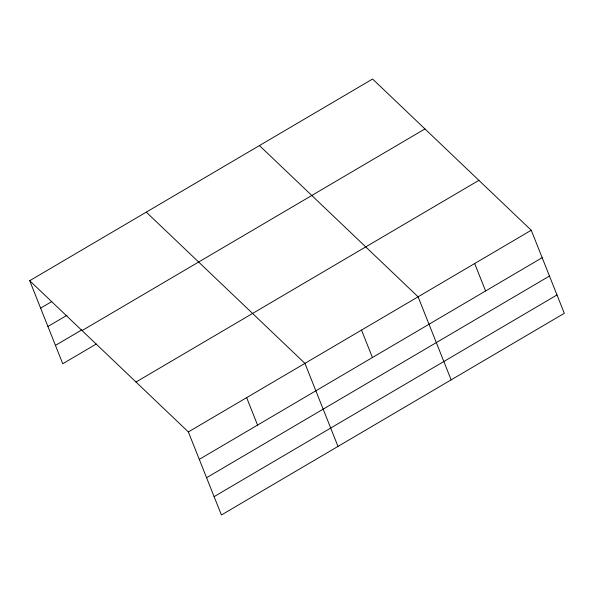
<?xml version="1.0" encoding="UTF-8"?>
<svg xmlns="http://www.w3.org/2000/svg" width="594" height="594" viewBox="0 0 594 594"><rect width="100%" height="100%" fill="white"/><g stroke="black" fill="none" stroke-linecap="round" stroke-linejoin="round"><path stroke-width="0.89" d="M29.7 280.695L372.594 79.017L531.251 230.257L564.3 313.305L221.406 514.983L188.357 431.935L29.7 280.695L62.749 363.743L96.287 344.015M40.622 308.13L51.797 301.559M47.921 326.485L67.085 315.214M55.45 345.389L81.801 329.893M82.054 330.598L424.948 128.928M135.996 382.024L478.89 180.346M188.357 431.935L531.251 230.257M199.272 459.37L542.166 257.699M206.578 477.725L549.472 276.047M214.1 496.636L556.994 294.958M259.437 145.567L418.094 296.807L451.143 379.863M146.287 212.125L304.937 363.365L337.993 446.413M474.673 263.536L485.595 290.971M361.516 330.086L372.438 357.529M246.651 397.646L257.566 425.089"/></g></svg>
